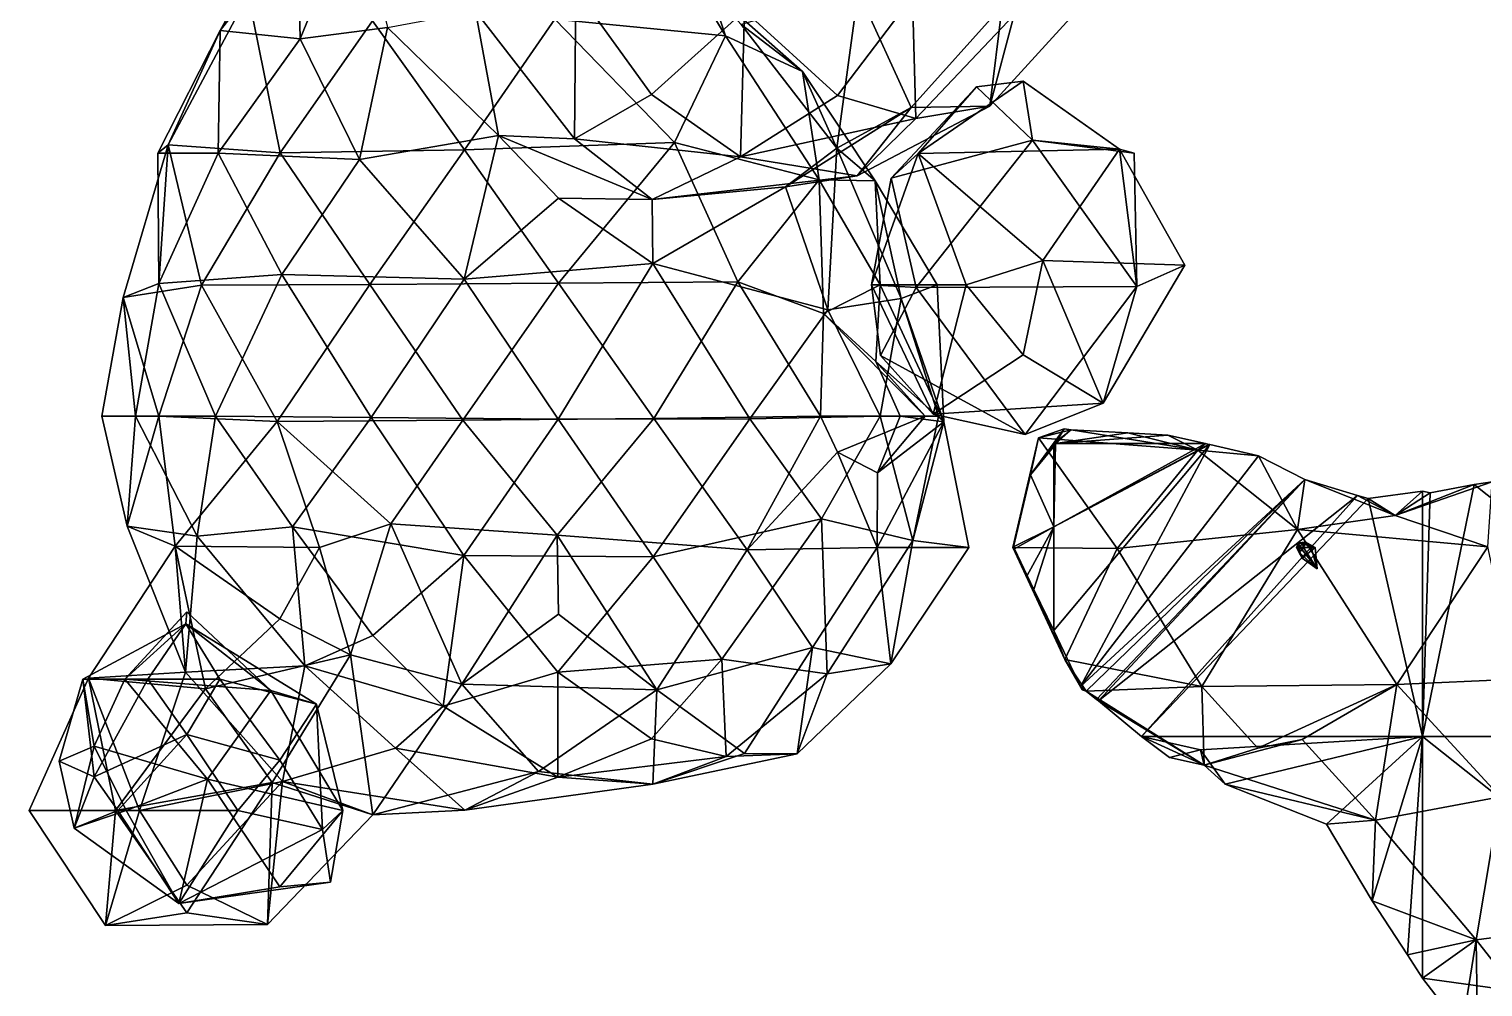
# Model space of a CAD drawing. Extents: x 290034 to 295698, y 4553723 to 4561693.
# Drawn here: x 292381.1 to 292578.2, y 4558918.6 to 4559048.5 of the extents above; entities that cross this region are included whole.
import ezdxf

# ---------------------------------------------------------------- set-up
doc = ezdxf.new("R2010")
doc.units = 0
doc.layers.add('Au_ppm_Pref_-_0_2', color=7, linetype='CONTINUOUS')

msp = doc.modelspace()

# ---------------------------------------------------------------- linework, layer by layer
at = {"layer": 'Au_ppm_Pref_-_0_2'}
for points in [[(292475.5, 4559047.57, 1783.64), (292462.71, 4559068.98, 1783.47), (292452.35, 4559049.84, 1781.77)], [(292473.45, 4559053.75, 1787.74), (292462.71, 4559068.98, 1783.47), (292475.5, 4559047.57, 1783.64)], [(292417.37, 4559067.13, 1793.67), (292417.84, 4559047.15, 1799.16), (292407, 4559048.27, 1792.79)], [(292417.37, 4559067.13, 1793.67), (292407, 4559048.27, 1792.79), (292410.79, 4559053.15, 1786.61)], [(292417.37, 4559067.13, 1793.67), (292425.51, 4559065.99, 1800.33), (292417.84, 4559047.15, 1799.16)], [(292417.84, 4559047.15, 1799.16), (292425.51, 4559065.99, 1800.33), (292429.69, 4559048.69, 1804.68)], [(292455.02, 4559033.6, 1810.52), (292441.62, 4559050.89, 1811.11), (292455.21, 4559053.84, 1814.87)], [(292455.02, 4559033.6, 1810.52), (292455.21, 4559053.84, 1814.87), (292465.47, 4559039.61, 1814.78)], [(292478.05, 4559050.94, 1815.82), (292465.47, 4559039.61, 1814.78), (292455.21, 4559053.84, 1814.87)], [(292477.63, 4559049.1, 1793.79), (292473.45, 4559053.75, 1787.74), (292485.92, 4559042.74, 1787.74)], [(292485.92, 4559042.74, 1787.74), (292473.45, 4559053.75, 1787.74), (292475.5, 4559047.57, 1783.64)], [(292477.63, 4559049.1, 1793.79), (292490.58, 4559032.36, 1793.7), (292493.47, 4559053.62, 1796.91)], [(292500.67, 4559037.86, 1800.46), (292493.47, 4559053.62, 1796.91), (292490.58, 4559032.36, 1793.7)], [(292500.67, 4559037.86, 1800.46), (292513.01, 4559051.58, 1800.18), (292493.47, 4559053.62, 1796.91)], [(292410.79, 4559053.15, 1786.61), (292407, 4559048.27, 1792.79), (292399.92, 4559032.81, 1787.95)], [(292415.1, 4559031.7, 1781.95), (292410.79, 4559053.15, 1786.61), (292399.92, 4559032.81, 1787.95)], [(292427.63, 4559049.58, 1782.31), (292410.79, 4559053.15, 1786.61), (292415.1, 4559031.7, 1781.95)], [(292490.67, 4559039.48, 1814.82), (292478.05, 4559050.94, 1815.82), (292500.87, 4559052.91, 1815.15)], [(292501.31, 4559036.37, 1810.84), (292490.67, 4559039.48, 1814.82), (292500.87, 4559052.91, 1815.15)], [(292511.34, 4559038.05, 1805.55), (292513.01, 4559051.58, 1800.18), (292500.67, 4559037.86, 1800.46)], [(292514.64, 4559050.4, 1811.24), (292501.31, 4559036.37, 1810.84), (292500.87, 4559052.91, 1815.15)], [(292514.64, 4559050.4, 1811.24), (292524.08, 4559051.99, 1805.55), (292511.34, 4559038.05, 1805.55)], [(292511.34, 4559038.05, 1805.55), (292524.08, 4559051.99, 1805.55), (292513.01, 4559051.58, 1800.18)], [(292427.63, 4559049.58, 1782.31), (292415.1, 4559031.7, 1781.95), (292440.1, 4559032.13, 1780.18)], [(292440.1, 4559032.13, 1780.18), (292452.35, 4559049.84, 1781.77), (292427.63, 4559049.58, 1782.31)], [(292429.69, 4559048.69, 1804.68), (292441.62, 4559050.89, 1811.11), (292444.74, 4559034.06, 1804.55)], [(292468.58, 4559033.11, 1780.97), (292452.35, 4559049.84, 1781.77), (292440.1, 4559032.13, 1780.18)], [(292444.74, 4559034.06, 1804.55), (292441.62, 4559050.89, 1811.11), (292455.02, 4559033.6, 1810.52)], [(292475.5, 4559047.57, 1783.64), (292452.35, 4559049.84, 1781.77), (292468.58, 4559033.11, 1780.97)], [(292478.05, 4559050.94, 1815.82), (292477.52, 4559031.14, 1811.87), (292465.47, 4559039.61, 1814.78)], [(292478.05, 4559050.94, 1815.82), (292490.67, 4559039.48, 1814.82), (292477.52, 4559031.14, 1811.87)], [(292501.31, 4559036.37, 1810.84), (292514.64, 4559050.4, 1811.24), (292511.34, 4559038.05, 1805.55)], [(292398.55, 4559031.65, 1793.68), (292407, 4559048.27, 1792.79), (292406.71, 4559031.65, 1797.62)], [(292407, 4559048.27, 1792.79), (292398.55, 4559031.65, 1793.68), (292399.92, 4559032.81, 1787.95)], [(292417.84, 4559047.15, 1799.16), (292406.71, 4559031.65, 1797.62), (292407, 4559048.27, 1792.79)], [(292429.69, 4559048.69, 1804.68), (292425.89, 4559030.81, 1800.89), (292417.84, 4559047.15, 1799.16)], [(292429.69, 4559048.69, 1804.68), (292444.74, 4559034.06, 1804.55), (292425.89, 4559030.81, 1800.89)], [(292488.2, 4559028.04, 1782.51), (292475.5, 4559047.57, 1783.64), (292468.58, 4559033.11, 1780.97)], [(292485.92, 4559042.74, 1787.74), (292475.5, 4559047.57, 1783.64), (292488.2, 4559028.04, 1782.51)], [(292477.63, 4559049.1, 1793.79), (292485.92, 4559042.74, 1787.74), (292490.58, 4559032.36, 1793.7)], [(292417.84, 4559047.15, 1799.16), (292425.89, 4559030.81, 1800.89), (292406.71, 4559031.65, 1797.62)], [(292485.92, 4559042.74, 1787.74), (292495.77, 4559027.93, 1787.74), (292490.58, 4559032.36, 1793.7)], [(292495.77, 4559027.93, 1787.74), (292485.92, 4559042.74, 1787.74), (292488.2, 4559028.04, 1782.51)], [(292497.94, 4559028.26, 1769.92), (292509.52, 4559040.63, 1769.92), (292501.6, 4559031.63, 1776.15)], [(292509.52, 4559040.63, 1769.92), (292497.94, 4559028.26, 1769.92), (292517.14, 4559033.44, 1768.28)], [(292509.52, 4559040.63, 1769.92), (292515.87, 4559041.42, 1773.18), (292501.6, 4559031.63, 1776.15)], [(292515.87, 4559041.42, 1773.18), (292528.91, 4559032.19, 1775.88), (292501.6, 4559031.63, 1776.15)], [(292509.52, 4559040.63, 1769.92), (292517.14, 4559033.44, 1768.28), (292515.87, 4559041.42, 1773.18)], [(292515.87, 4559041.42, 1773.18), (292517.14, 4559033.44, 1768.28), (292528.91, 4559032.19, 1775.88)], [(292455.02, 4559033.6, 1810.52), (292465.47, 4559039.61, 1814.78), (292477.52, 4559031.14, 1811.87)], [(292490.67, 4559039.48, 1814.82), (292501.31, 4559036.37, 1810.84), (292477.52, 4559031.14, 1811.87)], [(292493.33, 4559028.58, 1805.55), (292500.67, 4559037.86, 1800.46), (292483.64, 4559027.08, 1800.29)], [(292500.67, 4559037.86, 1800.46), (292490.58, 4559032.36, 1793.7), (292483.64, 4559027.08, 1800.29)], [(292501.31, 4559036.37, 1810.84), (292511.34, 4559038.05, 1805.55), (292493.33, 4559028.58, 1805.55)], [(292511.34, 4559038.05, 1805.55), (292500.67, 4559037.86, 1800.46), (292493.33, 4559028.58, 1805.55)], [(292501.31, 4559036.37, 1810.84), (292493.33, 4559028.58, 1805.55), (292477.52, 4559031.14, 1811.87)], [(292425.89, 4559030.81, 1800.89), (292444.74, 4559034.06, 1804.55), (292440.05, 4559014.56, 1799.56)], [(292440.05, 4559014.56, 1799.56), (292444.74, 4559034.06, 1804.55), (292452.87, 4559025.58, 1801.64)], [(292465.54, 4559025.38, 1805.4), (292452.87, 4559025.58, 1801.64), (292444.74, 4559034.06, 1804.55)], [(292465.54, 4559025.38, 1805.4), (292444.74, 4559034.06, 1804.55), (292455.02, 4559033.6, 1810.52)], [(292398.69, 4559013.98, 1794.78), (292393.81, 4559012.1, 1788.53), (292399.92, 4559032.81, 1787.95)], [(292404.45, 4559013.78, 1782.73), (292399.92, 4559032.81, 1787.95), (292393.81, 4559012.1, 1788.53)], [(292398.55, 4559031.65, 1793.68), (292398.69, 4559013.98, 1794.78), (292399.92, 4559032.81, 1787.95)], [(292415.1, 4559031.7, 1781.95), (292399.92, 4559032.81, 1787.95), (292404.45, 4559013.78, 1782.73)], [(292427.28, 4559013.86, 1779.79), (292440.1, 4559032.13, 1780.18), (292415.1, 4559031.7, 1781.95)], [(292452.86, 4559014.03, 1780.67), (292440.1, 4559032.13, 1780.18), (292427.28, 4559013.86, 1779.79)], [(292452.86, 4559014.03, 1780.67), (292468.58, 4559033.11, 1780.97), (292440.1, 4559032.13, 1780.18)], [(292477.19, 4559014.2, 1780.12), (292468.58, 4559033.11, 1780.97), (292452.86, 4559014.03, 1780.67)], [(292455.02, 4559033.6, 1810.52), (292477.52, 4559031.14, 1811.87), (292465.54, 4559025.38, 1805.4)], [(292477.19, 4559014.2, 1780.12), (292488.2, 4559028.04, 1782.51), (292468.58, 4559033.11, 1780.97)], [(292490.58, 4559032.36, 1793.7), (292489.35, 4559010.4, 1797.85), (292483.64, 4559027.08, 1800.29)], [(292489.35, 4559010.4, 1797.85), (292490.58, 4559032.36, 1793.7), (292499.32, 4559011.94, 1793.09)], [(292499.32, 4559011.94, 1793.09), (292490.58, 4559032.36, 1793.7), (292495.77, 4559027.93, 1787.74)], [(292501.34, 4559013.46, 1768.15), (292517.14, 4559033.44, 1768.28), (292497.94, 4559028.26, 1769.92)], [(292531.26, 4559013.58, 1768.96), (292517.14, 4559033.44, 1768.28), (292501.34, 4559013.46, 1768.15)], [(292518.54, 4559017.1, 1778.21), (292501.6, 4559031.63, 1776.15), (292528.91, 4559032.19, 1775.88)], [(292517.14, 4559033.44, 1768.28), (292531.26, 4559013.58, 1768.96), (292530.91, 4559031.65, 1769.92)], [(292517.14, 4559033.44, 1768.28), (292530.91, 4559031.65, 1769.92), (292528.91, 4559032.19, 1775.88)], [(292518.54, 4559017.1, 1778.21), (292528.91, 4559032.19, 1775.88), (292537.76, 4559016.47, 1775.58)], [(292528.91, 4559032.19, 1775.88), (292531.26, 4559013.58, 1768.96), (292537.76, 4559016.47, 1775.58)], [(292531.26, 4559013.58, 1768.96), (292528.91, 4559032.19, 1775.88), (292530.91, 4559031.65, 1769.92)], [(292398.55, 4559031.65, 1793.68), (292406.71, 4559031.65, 1797.62), (292398.69, 4559013.98, 1794.78)], [(292415.36, 4559015.21, 1798.97), (292398.69, 4559013.98, 1794.78), (292406.71, 4559031.65, 1797.62)], [(292415.1, 4559031.7, 1781.95), (292404.45, 4559013.78, 1782.73), (292427.28, 4559013.86, 1779.79)], [(292406.71, 4559031.65, 1797.62), (292425.89, 4559030.81, 1800.89), (292415.36, 4559015.21, 1798.97)], [(292440.05, 4559014.56, 1799.56), (292415.36, 4559015.21, 1798.97), (292425.89, 4559030.81, 1800.89)], [(292477.52, 4559031.14, 1811.87), (292493.33, 4559028.58, 1805.55), (292465.54, 4559025.38, 1805.4)], [(292495.3, 4559013.83, 1775.2), (292501.6, 4559031.63, 1776.15), (292508.12, 4559013.83, 1779.51)], [(292495.3, 4559013.83, 1775.2), (292497.94, 4559028.26, 1769.92), (292501.6, 4559031.63, 1776.15)], [(292508.12, 4559013.83, 1779.51), (292501.6, 4559031.63, 1776.15), (292518.54, 4559017.1, 1778.21)], [(292493.33, 4559028.58, 1805.55), (292483.64, 4559027.08, 1800.29), (292465.54, 4559025.38, 1805.4)], [(292488.2, 4559028.04, 1782.51), (292477.19, 4559014.2, 1780.12), (292488.78, 4559009.94, 1778.05)], [(292495.77, 4559027.93, 1787.74), (292488.2, 4559028.04, 1782.51), (292496.48, 4559013.83, 1782.39)], [(292496.48, 4559013.83, 1782.39), (292488.2, 4559028.04, 1782.51), (292488.78, 4559009.94, 1778.05)], [(292495.3, 4559013.83, 1775.2), (292501.34, 4559013.46, 1768.15), (292497.94, 4559028.26, 1769.92)], [(292495.77, 4559027.93, 1787.74), (292504.2, 4559013.83, 1787.74), (292499.32, 4559011.94, 1793.09)], [(292495.77, 4559027.93, 1787.74), (292496.48, 4559013.83, 1782.39), (292504.2, 4559013.83, 1787.74)], [(292483.64, 4559027.08, 1800.29), (292465.65, 4559016.68, 1799.14), (292465.54, 4559025.38, 1805.4)], [(292465.65, 4559016.68, 1799.14), (292483.64, 4559027.08, 1800.29), (292489.35, 4559010.4, 1797.85)], [(292465.65, 4559016.68, 1799.14), (292440.05, 4559014.56, 1799.56), (292452.87, 4559025.58, 1801.64)], [(292465.65, 4559016.68, 1799.14), (292452.87, 4559025.58, 1801.64), (292465.54, 4559025.38, 1805.4)], [(292465.65, 4559016.68, 1799.14), (292452.82, 4558995.62, 1798.39), (292440.05, 4559014.56, 1799.56)], [(292478.81, 4558995.64, 1798.18), (292452.82, 4558995.62, 1798.39), (292465.65, 4559016.68, 1799.14)], [(292478.81, 4558995.64, 1798.18), (292465.65, 4559016.68, 1799.14), (292489.35, 4559010.4, 1797.85)], [(292518.54, 4559017.1, 1778.21), (292515.87, 4559004.31, 1779.03), (292508.12, 4559013.83, 1779.51)], [(292518.54, 4559017.1, 1778.21), (292526.72, 4558997.79, 1774.95), (292515.87, 4559004.31, 1779.03)], [(292518.54, 4559017.1, 1778.21), (292537.76, 4559016.47, 1775.58), (292526.72, 4558997.79, 1774.95)], [(292531.26, 4559013.58, 1768.96), (292526.72, 4558997.79, 1774.95), (292537.76, 4559016.47, 1775.58)], [(292415.36, 4559015.21, 1798.97), (292406.34, 4558996.01, 1797.79), (292398.69, 4559013.98, 1794.78)], [(292427.44, 4558995.84, 1799.17), (292406.34, 4558996.01, 1797.79), (292415.36, 4559015.21, 1798.97)], [(292440.05, 4559014.56, 1799.56), (292427.44, 4558995.84, 1799.17), (292415.36, 4559015.21, 1798.97)], [(292452.82, 4558995.62, 1798.39), (292427.44, 4558995.84, 1799.17), (292440.05, 4559014.56, 1799.56)], [(292477.19, 4559014.2, 1780.12), (292452.86, 4559014.03, 1780.67), (292465.77, 4558995.7, 1780.28)], [(292488.39, 4558996.01, 1780.72), (292477.19, 4559014.2, 1780.12), (292465.77, 4558995.7, 1780.28)], [(292477.19, 4559014.2, 1780.12), (292488.39, 4558996.01, 1780.72), (292488.78, 4559009.94, 1778.05)], [(292395.52, 4558996.01, 1792.42), (292390.96, 4558996.01, 1787.74), (292393.81, 4559012.1, 1788.53)], [(292393.81, 4559012.1, 1788.53), (292390.96, 4558996.01, 1787.74), (292398.68, 4558996.01, 1782.99)], [(292393.81, 4559012.1, 1788.53), (292398.69, 4559013.98, 1794.78), (292395.52, 4558996.01, 1792.42)], [(292393.81, 4559012.1, 1788.53), (292398.68, 4558996.01, 1782.99), (292404.45, 4559013.78, 1782.73)], [(292406.34, 4558996.01, 1797.79), (292395.52, 4558996.01, 1792.42), (292398.69, 4559013.98, 1794.78)], [(292404.45, 4559013.78, 1782.73), (292398.68, 4558996.01, 1782.99), (292414.73, 4558995.28, 1779.77)], [(292414.73, 4558995.28, 1779.77), (292427.28, 4559013.86, 1779.79), (292404.45, 4559013.78, 1782.73)], [(292439.88, 4558995.46, 1779.55), (292427.28, 4559013.86, 1779.79), (292414.73, 4558995.28, 1779.77)], [(292452.86, 4559014.03, 1780.67), (292427.28, 4559013.86, 1779.79), (292439.88, 4558995.46, 1779.55)], [(292465.77, 4558995.7, 1780.28), (292452.86, 4559014.03, 1780.67), (292439.88, 4558995.46, 1779.55)], [(292488.78, 4559009.94, 1778.05), (292495.89, 4559003.4, 1781.8), (292496.48, 4559013.83, 1782.39)], [(292495.3, 4559013.83, 1775.2), (292508.12, 4559013.83, 1779.51), (292503.66, 4558996.29, 1775.68)], [(292495.3, 4559013.83, 1775.2), (292503.66, 4558996.29, 1775.68), (292496.5, 4559004.25, 1769.92)], [(292495.3, 4559013.83, 1775.2), (292496.5, 4559004.25, 1769.92), (292501.34, 4559013.46, 1768.15)], [(292496.48, 4559013.83, 1782.39), (292495.89, 4559003.4, 1781.8), (292505.08, 4558995.26, 1787.63)], [(292504.2, 4559013.83, 1787.74), (292496.48, 4559013.83, 1782.39), (292505.08, 4558995.26, 1787.63)], [(292496.5, 4559004.25, 1769.92), (292516.11, 4558993.54, 1769.47), (292501.34, 4559013.46, 1768.15)], [(292499.32, 4559011.94, 1793.09), (292504.2, 4559013.83, 1787.74), (292505.08, 4558995.26, 1787.63)], [(292516.11, 4558993.54, 1769.47), (292531.26, 4559013.58, 1768.96), (292501.34, 4559013.46, 1768.15)], [(292503.66, 4558996.29, 1775.68), (292508.12, 4559013.83, 1779.51), (292515.87, 4559004.31, 1779.03)], [(292531.26, 4559013.58, 1768.96), (292516.11, 4558993.54, 1769.47), (292526.72, 4558997.79, 1774.95)], [(292478.81, 4558995.64, 1798.18), (292489.35, 4559010.4, 1797.85), (292496.46, 4558996.01, 1796.4)], [(292499.32, 4559011.94, 1793.09), (292496.46, 4558996.01, 1796.4), (292489.35, 4559010.4, 1797.85)], [(292499.32, 4559011.94, 1793.09), (292504.38, 4558996.01, 1793.68), (292496.46, 4558996.01, 1796.4)], [(292504.38, 4558996.01, 1793.68), (292499.32, 4559011.94, 1793.09), (292505.08, 4558995.26, 1787.63)], [(292488.39, 4558996.01, 1780.72), (292502.57, 4558996.01, 1776.19), (292488.78, 4559009.94, 1778.05)], [(292495.89, 4559003.4, 1781.8), (292488.78, 4559009.94, 1778.05), (292502.57, 4558996.01, 1776.19)], [(292503.66, 4558996.29, 1775.68), (292516.11, 4558993.54, 1769.47), (292496.5, 4559004.25, 1769.92)], [(292503.66, 4558996.29, 1775.68), (292515.87, 4559004.31, 1779.03), (292526.72, 4558997.79, 1774.95)], [(292499.16, 4558996.01, 1781.8), (292505.08, 4558995.26, 1787.63), (292495.89, 4559003.4, 1781.8)], [(292499.16, 4558996.01, 1781.8), (292495.89, 4559003.4, 1781.8), (292502.57, 4558996.01, 1776.19)], [(292503.66, 4558996.29, 1775.68), (292526.72, 4558997.79, 1774.95), (292516.11, 4558993.54, 1769.47)], [(292394.39, 4558981.11, 1787.74), (292390.96, 4558996.01, 1787.74), (292395.52, 4558996.01, 1792.42)], [(292394.39, 4558981.11, 1787.74), (292398.68, 4558996.01, 1782.99), (292390.96, 4558996.01, 1787.74)], [(292394.39, 4558981.11, 1787.74), (292400.89, 4558978.39, 1781.33), (292398.68, 4558996.01, 1782.99)], [(292394.39, 4558981.11, 1787.74), (292395.52, 4558996.01, 1792.42), (292403.87, 4558979.76, 1793.13)], [(292403.87, 4558979.76, 1793.13), (292395.52, 4558996.01, 1792.42), (292406.34, 4558996.01, 1797.79)], [(292398.68, 4558996.01, 1782.99), (292400.89, 4558978.39, 1781.33), (292414.73, 4558995.28, 1779.77)], [(292420.46, 4558978.19, 1778.4), (292414.73, 4558995.28, 1779.77), (292400.89, 4558978.39, 1781.33)], [(292403.87, 4558979.76, 1793.13), (292406.34, 4558996.01, 1797.79), (292416.8, 4558981, 1797.87)], [(292427.44, 4558995.84, 1799.17), (292416.8, 4558981, 1797.87), (292406.34, 4558996.01, 1797.79)], [(292439.88, 4558995.46, 1779.55), (292414.73, 4558995.28, 1779.77), (292430.1, 4558981.39, 1779.59)], [(292430.1, 4558981.39, 1779.59), (292414.73, 4558995.28, 1779.77), (292420.46, 4558978.19, 1778.4)], [(292440.03, 4558977.13, 1798.65), (292416.8, 4558981, 1797.87), (292427.44, 4558995.84, 1799.17)], [(292452.82, 4558995.62, 1798.39), (292440.03, 4558977.13, 1798.65), (292427.44, 4558995.84, 1799.17)], [(292452.68, 4558979.86, 1779.64), (292439.88, 4558995.46, 1779.55), (292430.1, 4558981.39, 1779.59)], [(292465.77, 4558995.7, 1780.28), (292439.88, 4558995.46, 1779.55), (292452.68, 4558979.86, 1779.64)], [(292465.71, 4558976.94, 1798.39), (292440.03, 4558977.13, 1798.65), (292452.82, 4558995.62, 1798.39)], [(292478.45, 4558977.87, 1780.02), (292465.77, 4558995.7, 1780.28), (292452.68, 4558979.86, 1779.64)], [(292478.81, 4558995.64, 1798.18), (292465.71, 4558976.94, 1798.39), (292452.82, 4558995.62, 1798.39)], [(292478.81, 4558995.64, 1798.18), (292488.52, 4558982.07, 1797.31), (292465.71, 4558976.94, 1798.39)], [(292478.45, 4558977.87, 1780.02), (292488.39, 4558996.01, 1780.72), (292465.77, 4558995.7, 1780.28)], [(292488.39, 4558996.01, 1780.72), (292478.45, 4558977.87, 1780.02), (292490.67, 4558991.12, 1780.17)], [(292478.81, 4558995.64, 1798.18), (292496.46, 4558996.01, 1796.4), (292488.52, 4558982.07, 1797.31)], [(292488.39, 4558996.01, 1780.72), (292490.67, 4558991.12, 1780.17), (292502.57, 4558996.01, 1776.19)], [(292500.88, 4558979.15, 1793.32), (292488.52, 4558982.07, 1797.31), (292496.46, 4558996.01, 1796.4)], [(292496.12, 4558988.31, 1781.8), (292502.57, 4558996.01, 1776.19), (292490.67, 4558991.12, 1780.17)], [(292496.05, 4558978.19, 1782.47), (292508.47, 4558978.19, 1787.74), (292505.08, 4558995.26, 1787.63)], [(292496.05, 4558978.19, 1782.47), (292505.08, 4558995.26, 1787.63), (292496.12, 4558988.31, 1781.8)], [(292496.12, 4558988.31, 1781.8), (292505.08, 4558995.26, 1787.63), (292499.16, 4558996.01, 1781.8)], [(292496.12, 4558988.31, 1781.8), (292499.16, 4558996.01, 1781.8), (292502.57, 4558996.01, 1776.19)], [(292504.38, 4558996.01, 1793.68), (292500.88, 4558979.15, 1793.32), (292496.46, 4558996.01, 1796.4)], [(292500.88, 4558979.15, 1793.32), (292504.38, 4558996.01, 1793.68), (292505.08, 4558995.26, 1787.63)], [(292500.88, 4558979.15, 1793.32), (292505.08, 4558995.26, 1787.63), (292508.47, 4558978.19, 1787.74)], [(292517.94, 4558993.08, 1829.31), (292516.83, 4558988.07, 1831.27), (292514.46, 4558978.19, 1829.31)], [(292517.94, 4558993.08, 1829.31), (292514.46, 4558978.19, 1829.31), (292528.6, 4558978.07, 1826.58)], [(292520.43, 4558992.62, 1831.37), (292516.83, 4558988.07, 1831.27), (292521.39, 4558994.27, 1831.15)], [(292516.83, 4558988.07, 1831.27), (292517.94, 4558993.08, 1829.31), (292521.39, 4558994.27, 1831.15)], [(292520.43, 4558992.62, 1831.37), (292520, 4558991.91, 1831.45), (292516.83, 4558988.07, 1831.27)], [(292517.94, 4558993.08, 1829.31), (292522.38, 4558994.17, 1831.16), (292521.39, 4558994.27, 1831.15)], [(292539.53, 4558991.39, 1830.13), (292522.38, 4558994.17, 1831.16), (292517.94, 4558993.08, 1829.31)], [(292539.53, 4558991.39, 1830.13), (292517.94, 4558993.08, 1829.31), (292528.6, 4558978.07, 1826.58)], [(292520.27, 4558992.32, 1831.42), (292520, 4558991.91, 1831.45), (292520.43, 4558992.62, 1831.37)], [(292520.27, 4558992.32, 1831.42), (292530.03, 4558993.73, 1831.63), (292520.25, 4558992.28, 1831.43)], [(292535.48, 4558993.41, 1831.96), (292520.25, 4558992.28, 1831.43), (292530.03, 4558993.73, 1831.63)], [(292540.59, 4558992.28, 1832.44), (292520.25, 4558992.28, 1831.43), (292535.48, 4558993.41, 1831.96)], [(292520.27, 4558992.32, 1831.42), (292520.43, 4558992.62, 1831.37), (292522.38, 4558994.17, 1831.16)], [(292520.27, 4558992.32, 1831.42), (292522.38, 4558994.17, 1831.16), (292530.03, 4558993.73, 1831.63)], [(292521.39, 4558994.27, 1831.15), (292522.38, 4558994.17, 1831.16), (292520.43, 4558992.62, 1831.37)], [(292530.03, 4558993.73, 1831.63), (292522.38, 4558994.17, 1831.16), (292539.53, 4558991.39, 1830.13)], [(292539.53, 4558991.39, 1830.13), (292535.48, 4558993.41, 1831.96), (292530.03, 4558993.73, 1831.63)], [(292539.53, 4558991.39, 1830.13), (292540.59, 4558992.28, 1832.44), (292535.48, 4558993.41, 1831.96)], [(292496.05, 4558978.19, 1782.47), (292490.67, 4558991.12, 1780.17), (292478.45, 4558977.87, 1780.02)], [(292496.05, 4558978.19, 1782.47), (292496.12, 4558988.31, 1781.8), (292490.67, 4558991.12, 1780.17)], [(292520, 4558981.02, 1832.47), (292516.83, 4558988.07, 1831.27), (292520, 4558991.91, 1831.45)], [(292520.25, 4558992.28, 1831.43), (292520, 4558991.91, 1831.45), (292520.27, 4558992.32, 1831.42)], [(292520, 4558991.91, 1831.45), (292520.25, 4558992.28, 1831.43), (292520, 4558981.02, 1832.47)], [(292540.59, 4558992.28, 1832.44), (292541.04, 4558992.18, 1832.47), (292520, 4558981.02, 1832.47)], [(292520, 4558981.02, 1832.47), (292520.25, 4558992.28, 1831.43), (292540.59, 4558992.28, 1832.44)], [(292541.17, 4558992.15, 1832.48), (292520, 4558981.02, 1832.47), (292541.04, 4558992.18, 1832.47)], [(292523.63, 4558959.38, 1834.68), (292520, 4558966.96, 1833.79), (292541.17, 4558992.15, 1832.48)], [(292520, 4558966.96, 1833.79), (292520, 4558981.02, 1832.47), (292541.17, 4558992.15, 1832.48)], [(292547.74, 4558990.62, 1832.95), (292523.63, 4558959.38, 1834.68), (292541.17, 4558992.15, 1832.48)], [(292547.74, 4558990.62, 1832.95), (292554.04, 4558987.41, 1833.57), (292523.63, 4558959.38, 1834.68)], [(292528.6, 4558978.07, 1826.58), (292553.05, 4558980.62, 1829.15), (292539.53, 4558991.39, 1830.13)], [(292539.53, 4558991.39, 1830.13), (292541.04, 4558992.18, 1832.47), (292540.59, 4558992.28, 1832.44)], [(292539.53, 4558991.39, 1830.13), (292541.17, 4558992.15, 1832.48), (292541.04, 4558992.18, 1832.47)], [(292539.53, 4558991.39, 1830.13), (292547.74, 4558990.62, 1832.95), (292541.17, 4558992.15, 1832.48)], [(292539.53, 4558991.39, 1830.13), (292553.05, 4558980.62, 1829.15), (292547.74, 4558990.62, 1832.95)], [(292547.74, 4558990.62, 1832.95), (292553.05, 4558980.62, 1829.15), (292554.04, 4558987.41, 1833.57)], [(292516.83, 4558988.07, 1831.27), (292514.56, 4558978.31, 1831.79), (292514.46, 4558978.19, 1829.31)], [(292516.83, 4558988.07, 1831.27), (292520, 4558981.02, 1832.47), (292514.56, 4558978.31, 1831.79)], [(292523.63, 4558959.38, 1834.68), (292554.04, 4558987.41, 1833.57), (292524.39, 4558958.72, 1834.78)], [(292525.81, 4558957.59, 1834.96), (292524.39, 4558958.72, 1834.78), (292554.04, 4558987.41, 1833.57)], [(292525.81, 4558957.59, 1834.96), (292554.04, 4558987.41, 1833.57), (292526.05, 4558957.4, 1834.99)], [(292554.04, 4558987.41, 1833.57), (292561.16, 4558985.27, 1834.12), (292526.05, 4558957.4, 1834.99)], [(292554.04, 4558987.41, 1833.57), (292553.05, 4558980.62, 1829.15), (292566.27, 4558982.55, 1833.8)], [(292561.16, 4558985.27, 1834.12), (292554.04, 4558987.41, 1833.57), (292566.27, 4558982.55, 1833.8)], [(292576.99, 4558986.73, 1834.01), (292566.27, 4558982.55, 1833.8), (292579.46, 4558987.1, 1833.75)], [(292566.27, 4558982.55, 1833.8), (292578.86, 4558978.3, 1829.31), (292579.46, 4558987.1, 1833.75)], [(292571.02, 4558985.61, 1834.51), (292566.27, 4558982.55, 1833.8), (292576.99, 4558986.73, 1834.01)], [(292570, 4558952.6, 1837.94), (292571.02, 4558985.61, 1834.51), (292576.99, 4558986.73, 1834.01)], [(292570, 4558952.6, 1837.94), (292576.99, 4558986.73, 1834.01), (292620, 4558952.6, 1834.65)], [(292576.99, 4558986.73, 1834.01), (292579.46, 4558987.1, 1833.75), (292620, 4558952.6, 1834.65)], [(292526.05, 4558957.4, 1834.99), (292561.16, 4558985.27, 1834.12), (292531.88, 4558952.6, 1835.8)], [(292562.61, 4558984.85, 1834.25), (292531.88, 4558952.6, 1835.8), (292561.16, 4558985.27, 1834.12)], [(292531.88, 4558952.6, 1835.8), (292562.61, 4558984.85, 1834.25), (292570, 4558952.6, 1837.94)], [(292562.61, 4558984.85, 1834.25), (292561.16, 4558985.27, 1834.12), (292566.27, 4558982.55, 1833.8)], [(292562.61, 4558984.85, 1834.25), (292570, 4558985.86, 1834.56), (292570, 4558952.6, 1837.94)], [(292566.27, 4558982.55, 1833.8), (292570, 4558985.86, 1834.56), (292562.61, 4558984.85, 1834.25)], [(292566.27, 4558982.55, 1833.8), (292571.02, 4558985.61, 1834.51), (292570, 4558985.86, 1834.56)], [(292570, 4558952.6, 1837.94), (292570, 4558985.86, 1834.56), (292571.02, 4558985.61, 1834.51)], [(292553.05, 4558980.62, 1829.15), (292578.86, 4558978.3, 1829.31), (292566.27, 4558982.55, 1833.8)], [(292402.28, 4558961.28, 1786.95), (292394.39, 4558981.11, 1787.74), (292403.87, 4558979.76, 1793.13)], [(292402.28, 4558961.28, 1786.95), (292400.89, 4558978.39, 1781.33), (292394.39, 4558981.11, 1787.74)], [(292418.45, 4558962.16, 1792.91), (292403.87, 4558979.76, 1793.13), (292416.8, 4558981, 1797.87)], [(292440.03, 4558977.13, 1798.65), (292427.68, 4558966.29, 1797.64), (292416.8, 4558981, 1797.87)], [(292418.45, 4558962.16, 1792.91), (292416.8, 4558981, 1797.87), (292427.68, 4558966.29, 1797.64)], [(292430.1, 4558981.39, 1779.59), (292420.46, 4558978.19, 1778.4), (292424.64, 4558963.67, 1778.39)], [(292430.1, 4558981.39, 1779.59), (292424.64, 4558963.67, 1778.39), (292439.76, 4558959.69, 1779.58)], [(292452.68, 4558979.86, 1779.64), (292430.1, 4558981.39, 1779.59), (292439.76, 4558959.69, 1779.58)], [(292475, 4558963.06, 1797.27), (292465.71, 4558976.94, 1798.39), (292488.52, 4558982.07, 1797.31)], [(292489.28, 4558961.06, 1793.33), (292475, 4558963.06, 1797.27), (292488.52, 4558982.07, 1797.31)], [(292500.88, 4558979.15, 1793.32), (292489.28, 4558961.06, 1793.33), (292488.52, 4558982.07, 1797.31)], [(292514.56, 4558978.31, 1831.79), (292520, 4558981.02, 1832.47), (292514.7, 4558978.01, 1831.85)], [(292514.7, 4558978.01, 1831.85), (292520, 4558981.02, 1832.47), (292516.4, 4558974.42, 1832.47)], [(292520, 4558981.02, 1832.47), (292517.32, 4558972.49, 1832.81), (292516.4, 4558974.42, 1832.47)], [(292520, 4558981.02, 1832.47), (292520, 4558966.96, 1833.79), (292517.32, 4558972.49, 1832.81)], [(292553.05, 4558980.62, 1829.15), (292528.6, 4558978.07, 1826.58), (292540.09, 4558959.35, 1827.14)], [(292566.5, 4558959.65, 1829.02), (292553.05, 4558980.62, 1829.15), (292540.09, 4558959.35, 1827.14)], [(292566.5, 4558959.65, 1829.02), (292578.86, 4558978.3, 1829.31), (292553.05, 4558980.62, 1829.15)], [(292402.28, 4558961.28, 1786.95), (292403.87, 4558979.76, 1793.13), (292418.45, 4558962.16, 1792.91)], [(292452.87, 4558969.18, 1778.79), (292452.68, 4558979.86, 1779.64), (292439.76, 4558959.69, 1779.58)], [(292478.45, 4558977.87, 1780.02), (292452.68, 4558979.86, 1779.64), (292466.18, 4558958.91, 1781.33)], [(292452.68, 4558979.86, 1779.64), (292452.87, 4558969.18, 1778.79), (292466.18, 4558958.91, 1781.33)], [(292489.28, 4558961.06, 1793.33), (292500.88, 4558979.15, 1793.32), (292497.93, 4558962.41, 1787.74)], [(292500.88, 4558979.15, 1793.32), (292508.47, 4558978.19, 1787.74), (292497.93, 4558962.41, 1787.74)], [(292552.92, 4558978.19, 1781.8), (292553.2, 4558978.85, 1781.8), (292553.14, 4558978.19, 1782.05)], [(292553.2, 4558978.85, 1781.8), (292552.92, 4558978.19, 1781.8), (292553.39, 4558978.19, 1781.67)], [(292553.2, 4558978.85, 1781.8), (292553.67, 4558978.7, 1781.97), (292553.14, 4558978.19, 1782.05)], [(292555.45, 4558978.19, 1782.64), (292553.14, 4558978.19, 1782.05), (292553.67, 4558978.7, 1781.97)], [(292553.2, 4558978.85, 1781.8), (292554.18, 4558978.92, 1781.8), (292553.67, 4558978.7, 1781.97)], [(292554.18, 4558978.92, 1781.8), (292553.2, 4558978.85, 1781.8), (292553.67, 4558978.86, 1781.57)], [(292553.2, 4558978.85, 1781.8), (292553.39, 4558978.19, 1781.67), (292553.67, 4558978.86, 1781.57)], [(292553.88, 4558978.19, 1781.7), (292553.67, 4558978.86, 1781.57), (292553.39, 4558978.19, 1781.67)], [(292553.88, 4558978.19, 1781.7), (292554.18, 4558978.92, 1781.8), (292553.67, 4558978.86, 1781.57)], [(292554.18, 4558978.92, 1781.8), (292555.45, 4558978.19, 1782.64), (292553.67, 4558978.7, 1781.97)], [(292553.88, 4558978.19, 1781.7), (292554.92, 4558978.19, 1781.8), (292554.18, 4558978.92, 1781.8)], [(292554.18, 4558978.92, 1781.8), (292554.92, 4558978.19, 1781.8), (292555.45, 4558978.19, 1782.64)], [(292405, 4558959.02, 1777.5), (292400.89, 4558978.39, 1781.33), (292389.12, 4558960.47, 1781.6)], [(292402.28, 4558961.28, 1786.95), (292389.12, 4558960.47, 1781.6), (292400.89, 4558978.39, 1781.33)], [(292405, 4558959.02, 1777.5), (292415.08, 4558968.53, 1779.08), (292400.89, 4558978.39, 1781.33)], [(292415.08, 4558968.53, 1779.08), (292420.46, 4558978.19, 1778.4), (292400.89, 4558978.39, 1781.33)], [(292420.46, 4558978.19, 1778.4), (292415.08, 4558968.53, 1779.08), (292424.64, 4558963.67, 1778.39)], [(292440.03, 4558977.13, 1798.65), (292437.23, 4558956.68, 1796.34), (292427.68, 4558966.29, 1797.64)], [(292440.03, 4558977.13, 1798.65), (292452.75, 4558961.3, 1797.64), (292437.23, 4558956.68, 1796.34)], [(292465.71, 4558976.94, 1798.39), (292452.75, 4558961.3, 1797.64), (292440.03, 4558977.13, 1798.65)], [(292465.71, 4558976.94, 1798.39), (292475, 4558963.06, 1797.27), (292452.75, 4558961.3, 1797.64)], [(292487.31, 4558964.63, 1782.91), (292478.45, 4558977.87, 1780.02), (292466.18, 4558958.91, 1781.33)], [(292487.31, 4558964.63, 1782.91), (292496.05, 4558978.19, 1782.47), (292478.45, 4558977.87, 1780.02)], [(292497.93, 4558962.41, 1787.74), (292496.05, 4558978.19, 1782.47), (292487.31, 4558964.63, 1782.91)], [(292497.93, 4558962.41, 1787.74), (292508.47, 4558978.19, 1787.74), (292496.05, 4558978.19, 1782.47)], [(292514.56, 4558978.31, 1831.79), (292514.7, 4558978.01, 1831.85), (292514.46, 4558978.19, 1829.31)], [(292514.7, 4558978.01, 1831.85), (292521.49, 4558963.04, 1829.31), (292514.46, 4558978.19, 1829.31)], [(292514.46, 4558978.19, 1829.31), (292521.49, 4558963.04, 1829.31), (292528.6, 4558978.07, 1826.58)], [(292516.4, 4558974.42, 1832.47), (292521.49, 4558963.04, 1829.31), (292514.7, 4558978.01, 1831.85)], [(292521.49, 4558963.04, 1829.31), (292540.09, 4558959.35, 1827.14), (292528.6, 4558978.07, 1826.58)], [(292553.22, 4558977.57, 1781.8), (292552.92, 4558978.19, 1781.8), (292553.14, 4558978.19, 1782.05)], [(292552.92, 4558978.19, 1781.8), (292553.22, 4558977.57, 1781.8), (292553.39, 4558978.19, 1781.67)], [(292553.22, 4558977.57, 1781.8), (292553.14, 4558978.19, 1782.05), (292553.67, 4558976.76, 1782.27)], [(292553.67, 4558976.76, 1782.27), (292553.14, 4558978.19, 1782.05), (292555.45, 4558978.19, 1782.64)], [(292553.22, 4558977.57, 1781.8), (292553.67, 4558977.87, 1781.69), (292553.39, 4558978.19, 1781.67)], [(292553.22, 4558977.57, 1781.8), (292555.72, 4558975.29, 1781.8), (292553.67, 4558977.87, 1781.69)], [(292555.72, 4558975.29, 1781.8), (292553.22, 4558977.57, 1781.8), (292553.67, 4558976.76, 1782.27)], [(292553.88, 4558978.19, 1781.7), (292553.39, 4558978.19, 1781.67), (292553.67, 4558977.87, 1781.69)], [(292553.88, 4558978.19, 1781.7), (292553.67, 4558977.87, 1781.69), (292555.72, 4558975.29, 1781.8)], [(292555.72, 4558975.29, 1781.8), (292553.67, 4558976.76, 1782.27), (292555.45, 4558978.19, 1782.64)], [(292553.88, 4558978.19, 1781.7), (292555.72, 4558975.29, 1781.8), (292554.92, 4558978.19, 1781.8)], [(292554.92, 4558978.19, 1781.8), (292555.72, 4558975.29, 1781.8), (292555.45, 4558978.19, 1782.64)], [(292566.5, 4558959.65, 1829.02), (292582.73, 4558960.37, 1824.12), (292578.86, 4558978.3, 1829.31)], [(292517.32, 4558972.49, 1832.81), (292521.49, 4558963.04, 1829.31), (292516.4, 4558974.42, 1832.47)], [(292520, 4558966.96, 1833.79), (292521.49, 4558963.04, 1829.31), (292517.32, 4558972.49, 1832.81)], [(292402.32, 4558967.86, 1763.31), (292402.48, 4558969.46, 1767.01), (292394.05, 4558960.37, 1767.95)], [(292413.85, 4558958.8, 1768.81), (292394.05, 4558960.37, 1767.95), (292402.48, 4558969.46, 1767.01)], [(292402.32, 4558967.86, 1763.31), (292413.85, 4558958.8, 1768.81), (292402.48, 4558969.46, 1767.01)], [(292452.87, 4558969.18, 1778.79), (292439.76, 4558959.69, 1779.58), (292466.18, 4558958.91, 1781.33)], [(292388.38, 4558960.37, 1763.98), (292402.32, 4558967.86, 1763.31), (292394.05, 4558960.37, 1767.95)], [(292402.32, 4558967.86, 1763.31), (292388.38, 4558960.37, 1763.98), (292397.17, 4558960.37, 1761.48)], [(292402.32, 4558967.86, 1763.31), (292397.17, 4558960.37, 1761.48), (292406.95, 4558960.37, 1761.87)], [(292402.32, 4558967.86, 1763.31), (292420.06, 4558956.95, 1763.98), (292413.85, 4558958.8, 1768.81)], [(292420.06, 4558956.95, 1763.98), (292402.32, 4558967.86, 1763.31), (292406.95, 4558960.37, 1761.87)], [(292415.08, 4558968.53, 1779.08), (292405, 4558959.02, 1777.5), (292424.64, 4558963.67, 1778.39)], [(292523.63, 4558959.38, 1834.68), (292521.49, 4558963.04, 1829.31), (292520, 4558966.96, 1833.79)], [(292418.45, 4558962.16, 1792.91), (292427.68, 4558966.29, 1797.64), (292437.23, 4558956.68, 1796.34)], [(292414.03, 4558946.34, 1777.61), (292424.64, 4558963.67, 1778.39), (292405, 4558959.02, 1777.5)], [(292414.03, 4558946.34, 1777.61), (292427.67, 4558941.94, 1781.64), (292424.64, 4558963.67, 1778.39)], [(292427.67, 4558941.94, 1781.64), (292439.76, 4558959.69, 1779.58), (292424.64, 4558963.67, 1778.39)], [(292465.47, 4558952.25, 1796.38), (292452.75, 4558961.3, 1797.64), (292475, 4558963.06, 1797.27)], [(292475.59, 4558949.87, 1792.41), (292465.47, 4558952.25, 1796.38), (292475, 4558963.06, 1797.27)], [(292478.07, 4558950.28, 1784.37), (292487.31, 4558964.63, 1782.91), (292466.18, 4558958.91, 1781.33)], [(292489.28, 4558961.06, 1793.33), (292475.59, 4558949.87, 1792.41), (292475, 4558963.06, 1797.27)], [(292485.23, 4558950.25, 1787.74), (292487.31, 4558964.63, 1782.91), (292478.07, 4558950.28, 1784.37)], [(292485.23, 4558950.25, 1787.74), (292497.93, 4558962.41, 1787.74), (292487.31, 4558964.63, 1782.91)], [(292523.86, 4558958.9, 1834.74), (292521.49, 4558963.04, 1829.31), (292523.63, 4558959.38, 1834.68)], [(292523.86, 4558958.9, 1834.74), (292524.39, 4558958.72, 1834.78), (292521.49, 4558963.04, 1829.31)], [(292524.39, 4558958.72, 1834.78), (292540.09, 4558959.35, 1827.14), (292521.49, 4558963.04, 1829.31)], [(292396.06, 4558942.56, 1784.82), (292389.12, 4558960.47, 1781.6), (292402.28, 4558961.28, 1786.95)], [(292396.06, 4558942.56, 1784.82), (292402.28, 4558961.28, 1786.95), (292415.43, 4558946.46, 1786.6)], [(292415.43, 4558946.46, 1786.6), (292402.28, 4558961.28, 1786.95), (292418.45, 4558962.16, 1792.91)], [(292415.43, 4558946.46, 1786.6), (292418.45, 4558962.16, 1792.91), (292430.75, 4558950.98, 1792.32)], [(292430.75, 4558950.98, 1792.32), (292418.45, 4558962.16, 1792.91), (292437.23, 4558956.68, 1796.34)], [(292452.75, 4558961.3, 1797.64), (292452.77, 4558947.06, 1793.31), (292437.23, 4558956.68, 1796.34)], [(292452.77, 4558947.06, 1793.31), (292452.75, 4558961.3, 1797.64), (292465.47, 4558952.25, 1796.38)], [(292489.28, 4558961.06, 1793.33), (292485.23, 4558950.25, 1787.74), (292475.59, 4558949.87, 1792.41)], [(292489.28, 4558961.06, 1793.33), (292497.93, 4558962.41, 1787.74), (292485.23, 4558950.25, 1787.74)], [(292396.06, 4558942.56, 1784.82), (292381.08, 4558942.56, 1781.8), (292389.12, 4558960.47, 1781.6)], [(292381.08, 4558942.56, 1781.8), (292392.79, 4558942.56, 1777.23), (292389.12, 4558960.47, 1781.6)], [(292388.38, 4558960.37, 1763.98), (292389.88, 4558951.27, 1766.88), (292385.14, 4558949.25, 1763.98)], [(292388.38, 4558960.37, 1763.98), (292385.14, 4558949.25, 1763.98), (292389.88, 4558947.13, 1762.46)], [(292388.38, 4558960.37, 1763.98), (292394.05, 4558960.37, 1767.95), (292389.88, 4558951.27, 1766.88)], [(292388.38, 4558960.37, 1763.98), (292389.88, 4558947.13, 1762.46), (292397.17, 4558960.37, 1761.48)], [(292392.79, 4558942.56, 1777.23), (292405, 4558959.02, 1777.5), (292389.12, 4558960.47, 1781.6)], [(292402.48, 4558952.84, 1761.47), (292397.17, 4558960.37, 1761.48), (292389.88, 4558947.13, 1762.46)], [(292405.28, 4558946.78, 1767.19), (292389.88, 4558951.27, 1766.88), (292394.05, 4558960.37, 1767.95)], [(292414.03, 4558946.34, 1777.61), (292405, 4558959.02, 1777.5), (292392.79, 4558942.56, 1777.23)], [(292405.28, 4558946.78, 1767.19), (292394.05, 4558960.37, 1767.95), (292413.85, 4558958.8, 1768.81)], [(292402.48, 4558952.84, 1761.47), (292406.95, 4558960.37, 1761.87), (292397.17, 4558960.37, 1761.48)], [(292402.48, 4558952.84, 1761.47), (292415.08, 4558949.36, 1761.71), (292406.95, 4558960.37, 1761.87)], [(292406.95, 4558960.37, 1761.87), (292415.08, 4558949.36, 1761.71), (292420.06, 4558956.95, 1763.98)], [(292439.76, 4558959.69, 1779.58), (292427.67, 4558941.94, 1781.64), (292450.14, 4558947.84, 1782.27)], [(292439.76, 4558959.69, 1779.58), (292450.14, 4558947.84, 1782.27), (292466.18, 4558958.91, 1781.33)], [(292465.66, 4558946.14, 1787.22), (292466.18, 4558958.91, 1781.33), (292450.14, 4558947.84, 1782.27)], [(292465.66, 4558946.14, 1787.22), (292478.07, 4558950.28, 1784.37), (292466.18, 4558958.91, 1781.33)], [(292524.39, 4558958.72, 1834.78), (292523.86, 4558958.9, 1834.74), (292523.63, 4558959.38, 1834.68)], [(292540.39, 4558948.71, 1834.74), (292540.09, 4558959.35, 1827.14), (292524.39, 4558958.72, 1834.78)], [(292540.09, 4558959.35, 1827.14), (292547.69, 4558951.01, 1829.31), (292566.5, 4558959.65, 1829.02)], [(292540.39, 4558948.71, 1834.74), (292547.69, 4558951.01, 1829.31), (292540.09, 4558959.35, 1827.14)], [(292566.5, 4558959.65, 1829.02), (292547.69, 4558951.01, 1829.31), (292553.67, 4558952.19, 1832.52)], [(292566.5, 4558959.65, 1829.02), (292553.67, 4558952.19, 1832.52), (292563.6, 4558941.23, 1834.32)], [(292566.5, 4558959.65, 1829.02), (292563.6, 4558941.23, 1834.32), (292580.54, 4558944.42, 1829.91)], [(292582.73, 4558960.37, 1824.12), (292566.5, 4558959.65, 1829.02), (292580.54, 4558944.42, 1829.91)], [(292423.6, 4558942.56, 1768), (292405.28, 4558946.78, 1767.19), (292413.85, 4558958.8, 1768.81)], [(292420.06, 4558956.95, 1763.98), (292423.6, 4558942.56, 1768), (292413.85, 4558958.8, 1768.81)], [(292420.06, 4558956.95, 1763.98), (292415.08, 4558949.36, 1761.71), (292420.85, 4558939.98, 1762.31)], [(292420.06, 4558956.95, 1763.98), (292420.85, 4558939.98, 1762.31), (292423.6, 4558942.56, 1768)], [(292540.39, 4558948.71, 1834.74), (292524.39, 4558958.72, 1834.78), (292525.81, 4558957.59, 1834.96)], [(292526.05, 4558957.4, 1834.99), (292540.39, 4558948.71, 1834.74), (292525.81, 4558957.59, 1834.96)], [(292531.88, 4558952.6, 1835.8), (292540.39, 4558948.71, 1834.74), (292526.05, 4558957.4, 1834.99)], [(292430.75, 4558950.98, 1792.32), (292437.23, 4558956.68, 1796.34), (292452.77, 4558947.06, 1793.31)], [(292385.14, 4558949.25, 1763.98), (292389.88, 4558951.27, 1766.88), (292387.19, 4558940.14, 1764.11)], [(292394.22, 4558942.56, 1766.03), (292387.19, 4558940.14, 1764.11), (292389.88, 4558951.27, 1766.88)], [(292402.48, 4558952.84, 1761.47), (292389.88, 4558947.13, 1762.46), (292393.13, 4558942.56, 1762.45)], [(292405.28, 4558946.78, 1767.19), (292394.22, 4558942.56, 1766.03), (292389.88, 4558951.27, 1766.88)], [(292409.39, 4558942.56, 1761.3), (292402.48, 4558952.84, 1761.47), (292393.13, 4558942.56, 1762.45)], [(292402.48, 4558952.84, 1761.47), (292409.39, 4558942.56, 1761.3), (292415.08, 4558949.36, 1761.71)], [(292440.16, 4558942.61, 1787.68), (292415.43, 4558946.46, 1786.6), (292430.75, 4558950.98, 1792.32)], [(292440.16, 4558942.61, 1787.68), (292430.75, 4558950.98, 1792.32), (292452.77, 4558947.06, 1793.31)], [(292475.59, 4558949.87, 1792.41), (292452.77, 4558947.06, 1793.31), (292465.47, 4558952.25, 1796.38)], [(292535.69, 4558949.74, 1836.13), (292531.88, 4558952.6, 1835.8), (292539.89, 4558950.78, 1836.33)], [(292539.89, 4558950.78, 1836.33), (292531.88, 4558952.6, 1835.8), (292570, 4558952.6, 1837.94)], [(292535.69, 4558949.74, 1836.13), (292540.39, 4558948.71, 1834.74), (292531.88, 4558952.6, 1835.8)], [(292570, 4558952.6, 1837.94), (292543.26, 4558946.14, 1836.7), (292539.89, 4558950.78, 1836.33)], [(292540.39, 4558948.71, 1834.74), (292563.6, 4558941.23, 1834.32), (292553.67, 4558952.19, 1832.52)], [(292540.39, 4558948.71, 1834.74), (292553.67, 4558952.19, 1832.52), (292547.69, 4558951.01, 1829.31)], [(292557, 4558940.69, 1837.7), (292543.26, 4558946.14, 1836.7), (292570, 4558952.6, 1837.94)], [(292563.16, 4558930.29, 1838.47), (292557, 4558940.69, 1837.7), (292570, 4558952.6, 1837.94)], [(292567.94, 4558922.98, 1839.03), (292563.16, 4558930.29, 1838.47), (292570, 4558952.6, 1837.94)], [(292570, 4558919.84, 1839.28), (292567.94, 4558922.98, 1839.03), (292570, 4558952.6, 1837.94)], [(292620, 4558912.91, 1838.79), (292570, 4558919.84, 1839.28), (292570, 4558952.6, 1837.94)], [(292570, 4558952.6, 1837.94), (292620, 4558952.6, 1834.65), (292620, 4558912.91, 1838.79)], [(292385.14, 4558949.25, 1763.98), (292387.19, 4558940.14, 1764.11), (292389.88, 4558947.13, 1762.46)], [(292409.39, 4558942.56, 1761.3), (292420.85, 4558939.98, 1762.31), (292415.08, 4558949.36, 1761.71)], [(292452.77, 4558947.06, 1793.31), (292475.59, 4558949.87, 1792.41), (292465.66, 4558946.14, 1787.22)], [(292465.66, 4558946.14, 1787.22), (292485.23, 4558950.25, 1787.74), (292478.07, 4558950.28, 1784.37)], [(292485.23, 4558950.25, 1787.74), (292465.66, 4558946.14, 1787.22), (292475.59, 4558949.87, 1792.41)], [(292539.89, 4558950.78, 1836.33), (292540.39, 4558948.71, 1834.74), (292535.69, 4558949.74, 1836.13)], [(292543.26, 4558946.14, 1836.7), (292540.39, 4558948.71, 1834.74), (292539.89, 4558950.78, 1836.33)], [(292393.13, 4558942.56, 1762.45), (292389.88, 4558947.13, 1762.46), (292387.19, 4558940.14, 1764.11)], [(292450.14, 4558947.84, 1782.27), (292427.67, 4558941.94, 1781.64), (292440.16, 4558942.61, 1787.68)], [(292450.14, 4558947.84, 1782.27), (292440.16, 4558942.61, 1787.68), (292465.66, 4558946.14, 1787.22)], [(292440.16, 4558942.61, 1787.68), (292452.77, 4558947.06, 1793.31), (292465.66, 4558946.14, 1787.22)], [(292540.39, 4558948.71, 1834.74), (292543.26, 4558946.14, 1836.7), (292563.6, 4558941.23, 1834.32)], [(292414.03, 4558946.34, 1777.61), (292392.79, 4558942.56, 1777.23), (292402.48, 4558928.66, 1777.17)], [(292394.22, 4558942.56, 1766.03), (292405.28, 4558946.78, 1767.19), (292401.38, 4558929.94, 1763.98)], [(292396.06, 4558942.56, 1784.82), (292415.43, 4558946.46, 1786.6), (292402.48, 4558932.41, 1785.18)], [(292401.38, 4558929.94, 1763.98), (292405.28, 4558946.78, 1767.19), (292415.08, 4558932.21, 1767.43)], [(292413.41, 4558927.09, 1781.8), (292402.48, 4558932.41, 1785.18), (292415.43, 4558946.46, 1786.6)], [(292414.03, 4558946.34, 1777.61), (292402.48, 4558928.66, 1777.17), (292413.41, 4558927.09, 1781.8)], [(292415.08, 4558932.21, 1767.43), (292405.28, 4558946.78, 1767.19), (292423.6, 4558942.56, 1768)], [(292415.43, 4558946.46, 1786.6), (292427.67, 4558941.94, 1781.64), (292413.41, 4558927.09, 1781.8)], [(292414.03, 4558946.34, 1777.61), (292413.41, 4558927.09, 1781.8), (292427.67, 4558941.94, 1781.64)], [(292440.16, 4558942.61, 1787.68), (292427.67, 4558941.94, 1781.64), (292415.43, 4558946.46, 1786.6)], [(292543.26, 4558946.14, 1836.7), (292557, 4558940.69, 1837.7), (292563.6, 4558941.23, 1834.32)], [(292577.27, 4558925.02, 1834.24), (292580.54, 4558944.42, 1829.91), (292563.6, 4558941.23, 1834.32)], [(292594.46, 4558927.23, 1830.25), (292580.54, 4558944.42, 1829.91), (292577.27, 4558925.02, 1834.24)], [(292396.06, 4558942.56, 1784.82), (292391.44, 4558926.95, 1781.8), (292381.08, 4558942.56, 1781.8)], [(292381.08, 4558942.56, 1781.8), (292391.44, 4558926.95, 1781.8), (292392.79, 4558942.56, 1777.23)], [(292393.13, 4558942.56, 1762.45), (292387.19, 4558940.14, 1764.11), (292401.38, 4558929.94, 1763.98)], [(292401.38, 4558929.94, 1763.98), (292387.19, 4558940.14, 1764.11), (292394.22, 4558942.56, 1766.03)], [(292396.06, 4558942.56, 1784.82), (292402.48, 4558932.41, 1785.18), (292391.44, 4558926.95, 1781.8)], [(292391.44, 4558926.95, 1781.8), (292402.48, 4558928.66, 1777.17), (292392.79, 4558942.56, 1777.23)], [(292409.39, 4558942.56, 1761.3), (292393.13, 4558942.56, 1762.45), (292401.38, 4558929.94, 1763.98)], [(292409.39, 4558942.56, 1761.3), (292401.38, 4558929.94, 1763.98), (292420.85, 4558939.98, 1762.31)], [(292421.96, 4558932.83, 1763.98), (292415.08, 4558932.21, 1767.43), (292423.6, 4558942.56, 1768)], [(292420.85, 4558939.98, 1762.31), (292421.96, 4558932.83, 1763.98), (292423.6, 4558942.56, 1768)], [(292563.6, 4558941.23, 1834.32), (292557, 4558940.69, 1837.7), (292563.16, 4558930.29, 1838.47)], [(292577.27, 4558925.02, 1834.24), (292563.6, 4558941.23, 1834.32), (292563.16, 4558930.29, 1838.47)], [(292401.38, 4558929.94, 1763.98), (292421.96, 4558932.83, 1763.98), (292420.85, 4558939.98, 1762.31)], [(292413.41, 4558927.09, 1781.8), (292391.44, 4558926.95, 1781.8), (292402.48, 4558932.41, 1785.18)], [(292421.96, 4558932.83, 1763.98), (292401.38, 4558929.94, 1763.98), (292415.08, 4558932.21, 1767.43)], [(292577.27, 4558925.02, 1834.24), (292563.16, 4558930.29, 1838.47), (292567.94, 4558922.98, 1839.03)], [(292391.44, 4558926.95, 1781.8), (292413.41, 4558927.09, 1781.8), (292402.48, 4558928.66, 1777.17)], [(292594.46, 4558927.23, 1830.25), (292577.27, 4558925.02, 1834.24), (292590.66, 4558907.97, 1835.8)], [(292577.27, 4558925.02, 1834.24), (292567.94, 4558922.98, 1839.03), (292570, 4558919.84, 1839.28)], [(292577.27, 4558925.02, 1834.24), (292570, 4558919.84, 1839.28), (292575.32, 4558912.91, 1839.48)], [(292577.27, 4558925.02, 1834.24), (292575.32, 4558912.91, 1839.48), (292577.51, 4558909.64, 1839.71)], [(292590.66, 4558907.97, 1835.8), (292577.27, 4558925.02, 1834.24), (292577.51, 4558909.64, 1839.71)], [(292620, 4558912.91, 1838.79), (292575.32, 4558912.91, 1839.48), (292570, 4558919.84, 1839.28)]]:
    msp.add_3dface(points, dxfattribs=at)

doc.saveas('drawing.dxf')
